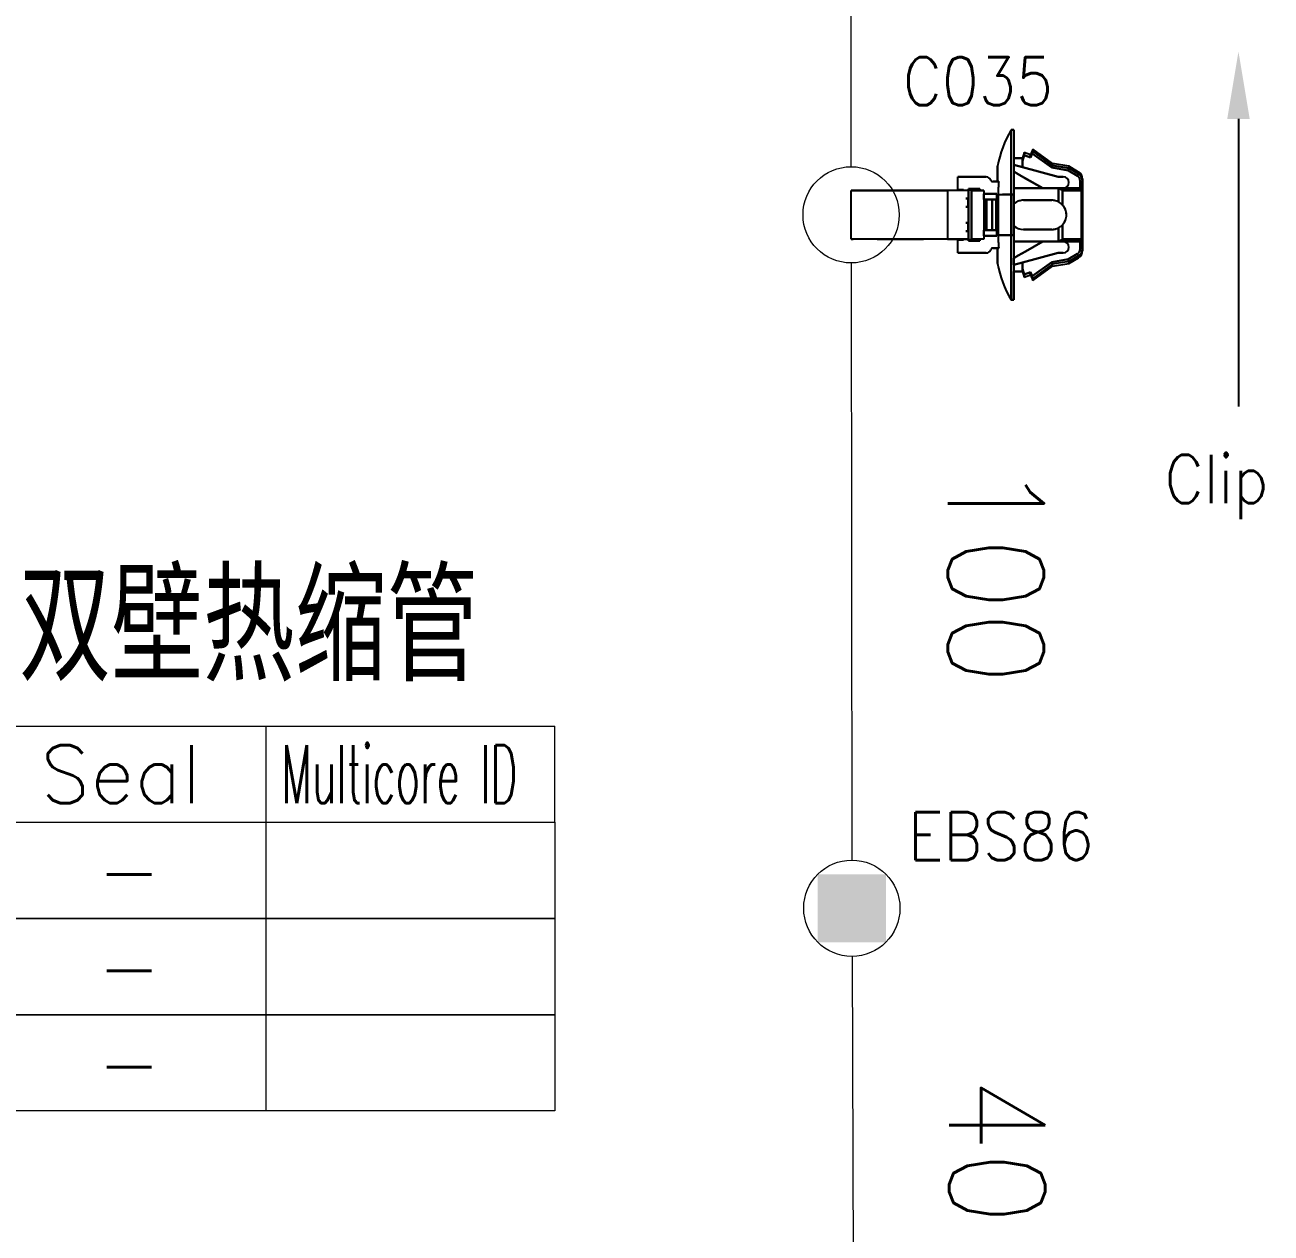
# Model space of a CAD drawing. Header units: inches. Extents: x 47316 to 59086, y 3141 to 11743.
# Drawn here: x 54419.2 to 54484, y 10028.3 to 10091.1 of the extents above; entities that cross this region are included whole.
import ezdxf

# ---------------------------------------------------------------- set-up
doc = ezdxf.new("R2010")
doc.units = ezdxf.units.IN
doc.header["$MEASUREMENT"] = 0
doc.styles.add('MtX_FangSong_GB2312', font='')
doc.styles.get("Standard").update_dxf_attribs({"font": ''})
doc.styles.get('MtX_FangSong_GB2312').set_extended_font_data('FangSong_GB2312')
doc.styles.get('Standard').set_extended_font_data('SimSun')
doc.linetypes.add('_VH_FELT_TAPE', pattern='A,0.4,-0.7,["FELT",Standard,S=0.3,R=0,X=-0.5,Y=-0.15],-0.7', length=1.8)

msp = doc.modelspace()

# ---------------------------------------------------------------- linework, layer by layer
msp.add_line((54482.268, 10086.24, 0), (54482.268, 10071.292, 0))
at = {"color": 7, "ltscale": 0.2}
for p, q in [((54470.466, 10082.309), (54470.466, 10085.676)), ((54470.466, 10082.309), (54470.466, 10085.676)), ((54470.593, 10082.309), (54470.593, 10085.676)), ((54470.593, 10085.676), (54470.593, 10082.309)), ((54470.466, 10076.836), (54470.466, 10080.204)), ((54470.466, 10080.204), (54470.466, 10076.836)), ((54470.593, 10080.204), (54470.593, 10076.836)), ((54470.593, 10080.204), (54470.593, 10076.836))]:
    msp.add_line(p, q, dxfattribs=at)
at = {"color": 7, "ltscale": 0.0075}
for p, q in [((54470.466, 10085.676), (54470.593, 10085.676)), ((54470.593, 10085.676), (54470.466, 10085.676)), ((54474.045, 10082.998), (54474.171, 10082.998)), ((54474.045, 10082.998), (54474.171, 10082.998)), ((54468.235, 10082.098), (54468.109, 10082.098)), ((54468.109, 10082.098), (54468.235, 10082.098)), ((54470.466, 10082.309), (54470.593, 10082.309)), ((54470.593, 10082.309), (54470.466, 10082.309)), ((54474.171, 10082.645), (54474.045, 10082.645)), ((54468.109, 10081.677), (54468.235, 10081.677)), ((54468.235, 10081.677), (54468.109, 10081.677)), ((54468.235, 10080.835), (54468.109, 10080.835)), ((54468.109, 10080.835), (54468.235, 10080.835)), ((54468.109, 10080.414), (54468.235, 10080.414)), ((54468.235, 10080.414), (54468.109, 10080.414)), ((54470.593, 10080.204), (54470.466, 10080.204)), ((54470.466, 10080.204), (54470.593, 10080.204)), ((54474.171, 10079.514), (54474.045, 10079.514)), ((54474.171, 10079.514), (54474.045, 10079.514)), ((54470.466, 10076.836), (54470.593, 10076.836)), ((54470.593, 10076.836), (54470.466, 10076.836))]:
    msp.add_line(p, q, dxfattribs=at)
at = {"color": 7, "ltscale": 0.087396}
for p, q in [((54470.593, 10085.676), (54470.593, 10084.205)), ((54470.593, 10076.836), (54470.593, 10078.307)), ((54470.593, 10076.836), (54470.593, 10078.307))]:
    msp.add_line(p, q, dxfattribs=at)
at = {"color": 7, "ltscale": 0.0875}
for p, q in [((54470.593, 10084.203), (54470.593, 10085.676)), ((54472.571, 10082.014), (54471.098, 10082.014)), ((54471.098, 10082.014), (54472.571, 10082.014)), ((54471.098, 10080.498), (54472.571, 10080.498)), ((54472.571, 10080.498), (54471.098, 10080.498)), ((54472.571, 10080.498), (54471.098, 10080.498))]:
    msp.add_line(p, q, dxfattribs=at)
at = {"color": 7, "ltscale": 0.027499}
for p, q in [((54471.056, 10084.203), (54470.593, 10084.203)), ((54470.593, 10084.203), (54471.056, 10084.203)), ((54471.056, 10078.309), (54470.593, 10078.309)), ((54470.593, 10078.309), (54471.056, 10078.309))]:
    msp.add_line(p, q, dxfattribs=at)
at = {"color": 7, "ltscale": 0.018183}
msp.add_line((54471.14, 10084.497), (54471.056, 10084.203), dxfattribs=at)
at = {"color": 7, "ltscale": 0.018199}
for p, q in [((54471.056, 10084.061), (54471.14, 10084.356)), ((54471.14, 10084.356), (54471.056, 10084.061)), ((54471.056, 10078.451), (54471.14, 10078.157)), ((54471.14, 10078.157), (54471.056, 10078.451))]:
    msp.add_line(p, q, dxfattribs=at)
at = {"color": 7, "ltscale": 0.000342}
for p, q in [((54471.056, 10084.197), (54471.056, 10084.203)), ((54471.056, 10078.309), (54471.056, 10078.315))]:
    msp.add_line(p, q, dxfattribs=at)
at = {"color": 7, "ltscale": 0.006641}
msp.add_line((54471.056, 10084.203), (54471.056, 10084.091), dxfattribs=at)
at = {"color": 7, "ltscale": 0.002142}
msp.add_line((54471.056, 10084.167), (54471.056, 10084.203), dxfattribs=at)
at = {"color": 7, "ltscale": 0.00033}
for p, q in [((54471.056, 10084.203), (54471.056, 10084.197)), ((54471.056, 10078.315), (54471.056, 10078.309)), ((54471.456, 10078.141), (54471.456, 10078.147))]:
    msp.add_line(p, q, dxfattribs=at)
at = {"color": 7, "ltscale": 0.002136}
msp.add_line((54471.056, 10084.203), (54471.056, 10084.167), dxfattribs=at)
at = {"color": 7, "ltscale": 0.001825}
msp.add_line((54471.056, 10084.197), (54471.056, 10084.167), dxfattribs=at)
at = {"color": 7, "ltscale": 0.003674}
for p, q in [((54471.056, 10084.135), (54471.056, 10084.197)), ((54471.056, 10078.315), (54471.056, 10078.377))]:
    msp.add_line(p, q, dxfattribs=at)
at = {"color": 7, "ltscale": 0.006299}
msp.add_line((54471.056, 10084.061), (54471.056, 10084.167), dxfattribs=at)
at = {"color": 7, "ltscale": 0.006305}
msp.add_line((54471.056, 10084.167), (54471.056, 10084.061), dxfattribs=at)
at = {"color": 7, "ltscale": 0.00329}
msp.add_line((54471.056, 10084.08), (54471.056, 10084.135), dxfattribs=at)
at = {"color": 7, "ltscale": 0.019785}
for p, q in [((54471.056, 10083.728), (54471.056, 10084.061)), ((54471.056, 10084.061), (54471.056, 10083.728)), ((54471.056, 10078.784), (54471.056, 10078.451)), ((54471.056, 10078.451), (54471.056, 10078.784))]:
    msp.add_line(p, q, dxfattribs=at)
at = {"color": 7, "ltscale": 0.008429}
for p, q in [((54471.14, 10084.356), (54471.14, 10084.497)), ((54471.456, 10078.283), (54471.456, 10078.141))]:
    msp.add_line(p, q, dxfattribs=at)
at = {"color": 7, "ltscale": 0.020195}
for p, q in [((54471.456, 10084.371), (54471.14, 10084.497)), ((54471.14, 10084.356), (54471.456, 10084.229)), ((54471.456, 10084.229), (54471.14, 10084.356)), ((54471.14, 10078.157), (54471.456, 10078.283)), ((54471.456, 10078.283), (54471.14, 10078.157)), ((54471.14, 10078.015), (54471.456, 10078.141))]:
    msp.add_line(p, q, dxfattribs=at)
at = {"color": 7, "ltscale": 0.008438}
msp.add_line((54471.14, 10084.497), (54471.14, 10084.355), dxfattribs=at)
at = {"color": 7, "ltscale": 0.002185}
msp.add_line((54471.14, 10084.428), (54471.14, 10084.464), dxfattribs=at)
at = {"color": 7, "ltscale": 0.019}
msp.add_line((54471.582, 10084.666), (54471.456, 10084.372), dxfattribs=at)
at = {"color": 7, "ltscale": 0.013619}
for p, q in [((54471.456, 10084.229), (54471.546, 10084.44)), ((54471.546, 10084.44), (54471.456, 10084.229)), ((54471.456, 10078.283), (54471.546, 10078.072)), ((54471.546, 10078.072), (54471.456, 10078.283))]:
    msp.add_line(p, q, dxfattribs=at)
at = {"color": 7, "ltscale": 0.0009}
msp.add_line((54471.456, 10084.356), (54471.456, 10084.371), dxfattribs=at)
at = {"color": 7, "ltscale": 0.000912}
for p, q in [((54471.456, 10084.371), (54471.456, 10084.356)), ((54471.14, 10078.03), (54471.14, 10078.015))]:
    msp.add_line(p, q, dxfattribs=at)
at = {"color": 7, "ltscale": 0.002856}
msp.add_line((54471.456, 10084.366), (54471.456, 10084.318), dxfattribs=at)
at = {"color": 7, "ltscale": 0.002869}
msp.add_line((54471.456, 10084.317), (54471.456, 10084.366), dxfattribs=at)
at = {"color": 7, "ltscale": 0.002832}
msp.add_line((54471.456, 10084.309), (54471.456, 10084.356), dxfattribs=at)
at = {"color": 7, "ltscale": 0.00282}
for p, q in [((54471.456, 10084.356), (54471.456, 10084.308)), ((54471.14, 10078.078), (54471.14, 10078.03))]:
    msp.add_line(p, q, dxfattribs=at)
at = {"color": 7, "ltscale": 0.004715}
msp.add_line((54471.456, 10084.229), (54471.456, 10084.309), dxfattribs=at)
at = {"color": 7, "ltscale": 0.004687}
msp.add_line((54471.456, 10084.308), (54471.456, 10084.229), dxfattribs=at)
at = {"color": 7, "ltscale": 0.074459}
for p, q in [((54471.546, 10084.44), (54472.566, 10083.711)), ((54472.566, 10083.711), (54471.546, 10084.44)), ((54471.546, 10078.072), (54472.566, 10078.801)), ((54472.566, 10078.801), (54471.546, 10078.072))]:
    msp.add_line(p, q, dxfattribs=at)
at = {"color": 7, "ltscale": 4.3e-05}
msp.add_line((54471.582, 10084.666), (54471.582, 10084.665), dxfattribs=at)
at = {"color": 7, "ltscale": 0.075271}
for p, q in [((54472.613, 10083.929), (54471.582, 10084.666)), ((54471.582, 10084.562), (54472.613, 10083.825)), ((54472.613, 10083.825), (54471.582, 10084.562)), ((54472.613, 10078.687), (54471.582, 10077.95)), ((54471.582, 10077.846), (54472.613, 10078.583))]:
    msp.add_line(p, q, dxfattribs=at)
at = {"color": 7, "ltscale": 4.9e-05}
msp.add_line((54471.582, 10084.666), (54471.582, 10084.665), dxfattribs=at)
at = {"color": 7, "ltscale": 0.000903}
msp.add_line((54471.582, 10084.665), (54471.582, 10084.65), dxfattribs=at)
at = {"color": 7, "ltscale": 0.000916}
msp.add_line((54471.582, 10084.665), (54471.582, 10084.65), dxfattribs=at)
at = {"color": 7, "ltscale": 0.005222}
msp.add_line((54471.582, 10084.65), (54471.582, 10084.562), dxfattribs=at)
at = {"color": 7, "ltscale": 0.005249}
msp.add_line((54471.582, 10084.65), (54471.582, 10084.561), dxfattribs=at)
at = {"color": 7, "ltscale": 0.047501}
for p, q in [((54469.751, 10083.782), (54469.751, 10082.982)), ((54469.751, 10082.982), (54469.751, 10083.782)), ((54469.751, 10079.53), (54469.751, 10078.73)), ((54469.751, 10078.73), (54469.751, 10079.53))]:
    msp.add_line(p, q, dxfattribs=at)
at = {"color": 7, "ltscale": 0.015289}
msp.add_line((54470.816, 10083.375), (54470.592, 10083.502), dxfattribs=at)
at = {"color": 7, "ltscale": 0.015242}
for p, q in [((54470.592, 10083.502), (54470.816, 10083.375)), ((54470.816, 10079.137), (54470.592, 10079.011))]:
    msp.add_line(p, q, dxfattribs=at)
at = {"color": 7, "ltscale": 0.028456}
for p, q in [((54471.056, 10083.728), (54470.593, 10083.851)), ((54470.593, 10083.851), (54471.056, 10083.728)), ((54471.056, 10078.784), (54470.593, 10078.661)), ((54470.593, 10078.661), (54471.056, 10078.784))]:
    msp.add_line(p, q, dxfattribs=at)
at = {"color": 7, "ltscale": 0.020602}
for p, q in [((54470.593, 10083.851), (54470.593, 10083.504)), ((54470.593, 10078.661), (54470.593, 10079.008)), ((54470.593, 10078.661), (54470.593, 10079.008))]:
    msp.add_line(p, q, dxfattribs=at)
at = {"color": 7, "ltscale": 0.020749}
msp.add_line((54470.593, 10083.502), (54470.593, 10083.851), dxfattribs=at)
at = {"color": 7, "ltscale": 0.02697}
msp.add_line((54471.211, 10083.152), (54470.816, 10083.375), dxfattribs=at)
at = {"color": 7, "ltscale": 0.026985}
for p, q in [((54470.816, 10083.375), (54471.211, 10083.152)), ((54471.211, 10079.36), (54470.816, 10079.137))]:
    msp.add_line(p, q, dxfattribs=at)
at = {"color": 7, "ltscale": 0.11383}
for p, q in [((54472.908, 10083.235), (54471.056, 10083.728)), ((54471.056, 10083.728), (54472.908, 10083.235)), ((54472.908, 10079.277), (54471.056, 10078.784)), ((54471.056, 10078.784), (54472.908, 10079.277))]:
    msp.add_line(p, q, dxfattribs=at)
at = {"color": 7, "ltscale": 0.004321}
for p, q in [((54472.594, 10083.778), (54472.566, 10083.711)), ((54472.566, 10083.711), (54472.594, 10083.778)), ((54472.566, 10078.801), (54472.594, 10078.734)), ((54472.594, 10078.734), (54472.566, 10078.801))]:
    msp.add_line(p, q, dxfattribs=at)
at = {"color": 7, "ltscale": 0.051095}
for p, q in [((54472.566, 10083.711), (54473.414, 10083.563)), ((54473.414, 10083.563), (54472.566, 10083.711)), ((54472.566, 10078.801), (54473.414, 10078.949)), ((54473.414, 10078.949), (54472.566, 10078.801))]:
    msp.add_line(p, q, dxfattribs=at)
at = {"color": 7, "ltscale": 0.000205}
for p, q in [((54472.596, 10083.781), (54472.594, 10083.778)), ((54472.594, 10083.778), (54472.596, 10083.781)), ((54472.594, 10078.734), (54472.596, 10078.731)), ((54472.596, 10078.731), (54472.594, 10078.734))]:
    msp.add_line(p, q, dxfattribs=at)
at = {"color": 7, "ltscale": 0.002621}
for p, q in [((54472.613, 10083.822), (54472.596, 10083.781)), ((54472.596, 10083.781), (54472.613, 10083.822)), ((54472.596, 10078.731), (54472.613, 10078.69)), ((54472.613, 10078.69), (54472.596, 10078.731))]:
    msp.add_line(p, q, dxfattribs=at)
at = {"color": 7, "ltscale": 0.006168}
for p, q in [((54472.613, 10083.825), (54472.613, 10083.929)), ((54472.613, 10083.929), (54472.613, 10083.825))]:
    msp.add_line(p, q, dxfattribs=at)
at = {"color": 7, "ltscale": 0.05076}
for p, q in [((54473.455, 10083.782), (54472.613, 10083.929)), ((54472.613, 10078.583), (54473.455, 10078.73))]:
    msp.add_line(p, q, dxfattribs=at)
at = {"color": 7, "ltscale": 0.050773}
for p, q in [((54472.613, 10083.822), (54473.455, 10083.675)), ((54473.455, 10083.675), (54472.613, 10083.822)), ((54473.455, 10078.837), (54472.613, 10078.69))]:
    msp.add_line(p, q, dxfattribs=at)
at = {"color": 7, "ltscale": 0.004276}
for p, q in [((54473.438, 10083.631), (54473.414, 10083.563)), ((54473.414, 10083.563), (54473.439, 10083.63)), ((54473.439, 10078.882), (54473.414, 10078.949)), ((54473.414, 10078.949), (54473.438, 10078.882))]:
    msp.add_line(p, q, dxfattribs=at)
at = {"color": 7, "ltscale": 0.0329}
for p, q in [((54473.414, 10083.563), (54473.891, 10083.282)), ((54473.891, 10083.282), (54473.414, 10083.563)), ((54473.414, 10078.949), (54473.891, 10079.23)), ((54473.891, 10079.23), (54473.414, 10078.949))]:
    msp.add_line(p, q, dxfattribs=at)
at = {"color": 7, "ltscale": 0.002806}
for p, q in [((54473.455, 10083.675), (54473.438, 10083.631)), ((54473.438, 10078.882), (54473.455, 10078.837))]:
    msp.add_line(p, q, dxfattribs=at)
at = {"color": 7, "ltscale": 0.00266}
for p, q in [((54473.44, 10083.633), (54473.455, 10083.675)), ((54473.455, 10078.837), (54473.44, 10078.879))]:
    msp.add_line(p, q, dxfattribs=at)
at = {"color": 7, "ltscale": 0.006223}
for p, q in [((54473.455, 10083.782), (54473.455, 10083.677)), ((54473.455, 10083.782), (54473.455, 10083.677)), ((54473.455, 10078.73), (54473.455, 10078.835))]:
    msp.add_line(p, q, dxfattribs=at)
at = {"color": 7, "ltscale": 0.034946}
for p, q in [((54473.962, 10083.483), (54473.455, 10083.782)), ((54473.455, 10078.73), (54473.962, 10079.029))]:
    msp.add_line(p, q, dxfattribs=at)
at = {"color": 7, "ltscale": 0.034208}
for p, q in [((54473.952, 10083.385), (54473.455, 10083.677)), ((54473.952, 10079.127), (54473.455, 10078.835))]:
    msp.add_line(p, q, dxfattribs=at)
at = {"color": 7, "ltscale": 0.000128}
for p, q in [((54473.455, 10083.675), (54473.455, 10083.677)), ((54473.455, 10078.835), (54473.455, 10078.837)), ((54473.455, 10078.837), (54473.455, 10078.835))]:
    msp.add_line(p, q, dxfattribs=at)
at = {"color": 7, "ltscale": 0.034163}
for p, q in [((54473.455, 10083.675), (54473.952, 10083.385)), ((54473.952, 10079.127), (54473.455, 10078.837))]:
    msp.add_line(p, q, dxfattribs=at)
at = {"color": 7, "ltscale": 0.007092}
for p, q in [((54473.891, 10083.282), (54473.952, 10083.385)), ((54473.952, 10083.385), (54473.891, 10083.282)), ((54473.952, 10079.127), (54473.891, 10079.23)), ((54473.891, 10079.23), (54473.952, 10079.127))]:
    msp.add_line(p, q, dxfattribs=at)
at = {"color": 7, "ltscale": 0.005864}
msp.add_line((54473.963, 10083.483), (54473.952, 10083.385), dxfattribs=at)
at = {"color": 7, "ltscale": 0.005865}
for p, q in [((54473.963, 10083.483), (54473.952, 10083.385)), ((54473.952, 10079.127), (54473.963, 10079.029))]:
    msp.add_line(p, q, dxfattribs=at)
at = {"color": 7, "ltscale": 0.025}
for p, q in [((54468.109, 10083.235), (54467.688, 10083.235)), ((54468.229, 10081.677), (54468.229, 10082.098)), ((54468.229, 10081.677), (54468.229, 10082.098)), ((54468.235, 10081.677), (54468.235, 10082.098)), ((54468.229, 10080.414), (54468.229, 10080.835)), ((54468.229, 10080.414), (54468.229, 10080.835))]:
    msp.add_line(p, q, dxfattribs=at)
at = {"color": 7, "ltscale": 0.039999}
for p, q in [((54467.688, 10082.561), (54467.688, 10083.235)), ((54467.688, 10082.561), (54467.688, 10083.235)), ((54467.688, 10079.277), (54467.688, 10079.951)), ((54467.688, 10079.277), (54467.688, 10079.951))]:
    msp.add_line(p, q, dxfattribs=at)
at = {"color": 7, "ltscale": 0.022501}
for p, q in [((54467.688, 10083.235), (54468.067, 10083.235)), ((54467.688, 10083.235), (54468.067, 10083.235)), ((54467.688, 10079.277), (54468.067, 10079.277)), ((54468.067, 10079.277), (54467.688, 10079.277))]:
    msp.add_line(p, q, dxfattribs=at)
at = {"color": 7, "ltscale": 0.064999}
for p, q in [((54468.067, 10083.235), (54469.161, 10083.235)), ((54468.067, 10083.235), (54469.161, 10083.235)), ((54468.067, 10079.277), (54469.161, 10079.277)), ((54469.161, 10079.277), (54468.067, 10079.277))]:
    msp.add_line(p, q, dxfattribs=at)
at = {"color": 7, "ltscale": 0.0625}
msp.add_line((54469.161, 10083.235), (54468.109, 10083.235), dxfattribs=at)
at = {"color": 7, "ltscale": 0.013786}
msp.add_line((54469.751, 10082.982), (54469.518, 10082.982), dxfattribs=at)
at = {"color": 7, "ltscale": 0.017471}
for p, q in [((54469.813, 10082.982), (54469.518, 10082.982)), ((54469.813, 10079.53), (54469.518, 10079.53))]:
    msp.add_line(p, q, dxfattribs=at)
at = {"color": 7, "ltscale": 0.017476}
for p, q in [((54469.518, 10082.982), (54469.813, 10082.982)), ((54469.518, 10079.53), (54469.813, 10079.53))]:
    msp.add_line(p, q, dxfattribs=at)
at = {"color": 7, "ltscale": 0.00369}
for p, q in [((54469.813, 10082.982), (54469.751, 10082.982)), ((54469.751, 10079.53), (54469.813, 10079.53))]:
    msp.add_line(p, q, dxfattribs=at)
at = {"color": 7, "ltscale": 0.065039}
msp.add_line((54472.108, 10082.645), (54471.154, 10083.184), dxfattribs=at)
at = {"color": 7, "ltscale": 0.06116}
msp.add_line((54472.108, 10082.645), (54471.211, 10083.152), dxfattribs=at)
at = {"color": 7, "ltscale": 0.061156}
for p, q in [((54471.211, 10083.152), (54472.108, 10082.645)), ((54472.108, 10079.867), (54471.211, 10079.36))]:
    msp.add_line(p, q, dxfattribs=at)
at = {"color": 7, "ltscale": 0.014999}
for p, q in [((54473.161, 10083.235), (54472.908, 10083.235)), ((54472.908, 10083.235), (54473.161, 10083.235)), ((54473.161, 10079.277), (54472.908, 10079.277)), ((54473.161, 10079.277), (54472.908, 10079.277)), ((54472.908, 10079.277), (54473.161, 10079.277))]:
    msp.add_line(p, q, dxfattribs=at)
at = {"color": 7, "ltscale": 0.020941}
for p, q in [((54474.045, 10082.998), (54474.045, 10082.645)), ((54474.045, 10082.645), (54474.045, 10082.998)), ((54474.171, 10082.645), (54474.171, 10082.998)), ((54474.171, 10082.998), (54474.171, 10082.645)), ((54474.045, 10079.514), (54474.045, 10079.867)), ((54474.045, 10079.867), (54474.045, 10079.514)), ((54474.171, 10079.514), (54474.171, 10079.867)), ((54474.171, 10079.867), (54474.171, 10079.514))]:
    msp.add_line(p, q, dxfattribs=at)
at = {"color": 7, "ltscale": 0.015717}
msp.add_line((54474.171, 10083.12), (54474.171, 10082.855), dxfattribs=at)
at = {"color": 7, "ltscale": 0.015729}
msp.add_line((54474.171, 10082.855), (54474.171, 10083.12), dxfattribs=at)
at = {"color": 7, "ltscale": 0.012512}
for p, q in [((54474.171, 10082.644), (54474.171, 10082.855)), ((54474.171, 10079.657), (54474.171, 10079.868))]:
    msp.add_line(p, q, dxfattribs=at)
at = {"color": 7, "ltscale": 0.378897}
msp.add_line((54462.144, 10082.519), (54467.144, 10082.519), dxfattribs=at)
at = {"color": 7, "ltscale": 0.15}
for p, q in [((54462.144, 10079.993), (54462.144, 10082.519)), ((54467.144, 10082.519), (54467.144, 10079.993)), ((54467.144, 10082.519), (54467.144, 10079.993)), ((54468.403, 10079.993), (54468.403, 10082.519)), ((54468.403, 10082.519), (54468.403, 10079.993)), ((54469.035, 10082.519), (54469.035, 10079.993)), ((54469.035, 10082.519), (54469.035, 10079.993)), ((54474.108, 10079.993), (54474.108, 10082.519)), ((54474.108, 10082.519), (54474.108, 10079.993))]:
    msp.add_line(p, q, dxfattribs=at)
at = {"color": 7, "ltscale": 0.215019}
msp.add_line((54465.581, 10082.519), (54462.144, 10082.519), dxfattribs=at)
at = {"color": 7, "ltscale": 0.315749}
msp.add_line((54462.144, 10082.519), (54466.712, 10082.519), dxfattribs=at)
at = {"color": 7, "ltscale": 0.378905}
msp.add_line((54467.144, 10082.519), (54462.144, 10082.519), dxfattribs=at)
at = {"color": 7, "ltscale": 0.315758}
msp.add_line((54462.144, 10082.519), (54466.712, 10082.519), dxfattribs=at)
at = {"color": 7, "ltscale": 0.179182}
msp.add_line((54465.409, 10082.519), (54462.392, 10082.519), dxfattribs=at)
at = {"color": 7, "ltscale": 0.026669}
for p, q in [((54465.409, 10082.519), (54465.858, 10082.519)), ((54465.858, 10082.519), (54465.409, 10082.519)), ((54465.581, 10082.519), (54466.03, 10082.519))]:
    msp.add_line(p, q, dxfattribs=at)
at = {"color": 7, "ltscale": 0.108633}
msp.add_line((54467.688, 10082.519), (54465.858, 10082.519), dxfattribs=at)
at = {"color": 7, "ltscale": 0.076392}
msp.add_line((54467.145, 10082.519), (54465.858, 10082.519), dxfattribs=at)
at = {"color": 7, "ltscale": 0.098454}
msp.add_line((54467.688, 10082.519), (54466.03, 10082.519), dxfattribs=at)
at = {"color": 7, "ltscale": 0.057913}
msp.add_line((54467.688, 10082.519), (54466.712, 10082.519), dxfattribs=at)
at = {"color": 7, "ltscale": 0.0644}
for p, q in [((54468.229, 10082.519), (54467.144, 10082.519)), ((54468.229, 10082.519), (54467.144, 10082.519)), ((54467.144, 10079.993), (54468.229, 10079.993)), ((54468.229, 10079.993), (54467.144, 10079.993))]:
    msp.add_line(p, q, dxfattribs=at)
at = {"color": 7, "ltscale": 0.0175}
for p, q in [((54467.688, 10082.561), (54467.982, 10082.561)), ((54467.688, 10082.561), (54467.982, 10082.561)), ((54467.982, 10082.561), (54467.688, 10082.561)), ((54467.688, 10079.951), (54467.982, 10079.951)), ((54467.982, 10079.951), (54467.688, 10079.951))]:
    msp.add_line(p, q, dxfattribs=at)
at = {"color": 7, "ltscale": 0.002499}
for p, q in [((54467.688, 10082.519), (54467.688, 10082.561)), ((54467.982, 10082.561), (54467.982, 10082.519)), ((54467.982, 10082.519), (54467.982, 10082.561)), ((54468.235, 10082.603), (54468.235, 10082.561)), ((54468.235, 10082.603), (54468.235, 10082.561)), ((54468.782, 10082.561), (54468.782, 10082.519)), ((54468.782, 10082.519), (54468.782, 10082.561)), ((54468.782, 10082.561), (54468.782, 10082.519)), ((54467.688, 10079.951), (54467.688, 10079.993)), ((54467.982, 10079.993), (54467.982, 10079.951)), ((54467.982, 10079.951), (54467.982, 10079.993)), ((54468.235, 10079.909), (54468.235, 10079.951)), ((54468.235, 10079.951), (54468.235, 10079.909)), ((54468.235, 10079.951), (54468.235, 10079.909)), ((54468.782, 10079.993), (54468.782, 10079.951)), ((54468.782, 10079.951), (54468.782, 10079.993)), ((54468.782, 10079.993), (54468.782, 10079.951))]:
    msp.add_line(p, q, dxfattribs=at)
at = {"color": 7, "ltscale": 2.6e-05}
for p, q in [((54467.688, 10082.561), (54467.688, 10082.561)), ((54467.688, 10079.951), (54467.688, 10079.951))]:
    msp.add_line(p, q, dxfattribs=at)
at = {"color": 7, "ltscale": 0.000629}
msp.add_line((54468.235, 10082.593), (54468.235, 10082.603), dxfattribs=at)
at = {"color": 7, "ltscale": 0.035001}
for p, q in [((54468.235, 10082.603), (54468.824, 10082.603)), ((54468.824, 10082.603), (54468.235, 10082.603)), ((54470.593, 10082.309), (54470.003, 10082.309)), ((54470.593, 10082.309), (54470.003, 10082.309)), ((54468.824, 10079.909), (54468.235, 10079.909)), ((54468.824, 10079.909), (54468.235, 10079.909)), ((54468.235, 10079.909), (54468.824, 10079.909))]:
    msp.add_line(p, q, dxfattribs=at)
at = {"color": 7, "ltscale": 0.154999}
for p, q in [((54468.235, 10082.561), (54468.235, 10079.951)), ((54468.235, 10079.951), (54468.235, 10082.561))]:
    msp.add_line(p, q, dxfattribs=at)
at = {"color": 7, "ltscale": 0.032501}
for p, q in [((54468.235, 10082.561), (54468.782, 10082.561)), ((54468.235, 10082.561), (54468.782, 10082.561)), ((54468.235, 10079.951), (54468.782, 10079.951)), ((54468.782, 10079.951), (54468.235, 10079.951))]:
    msp.add_line(p, q, dxfattribs=at)
at = {"color": 7, "ltscale": 0.021939}
msp.add_line((54468.235, 10082.561), (54468.604, 10082.561), dxfattribs=at)
at = {"color": 7, "ltscale": 0.0375}
for p, q in [((54468.403, 10082.519), (54469.035, 10082.519)), ((54469.035, 10082.519), (54468.403, 10082.519)), ((54469.035, 10079.993), (54468.403, 10079.993)), ((54469.035, 10079.993), (54468.403, 10079.993))]:
    msp.add_line(p, q, dxfattribs=at)
at = {"color": 7, "ltscale": 0.010562}
msp.add_line((54468.782, 10082.561), (54468.604, 10082.561), dxfattribs=at)
at = {"color": 7, "ltscale": 0.002502}
msp.add_line((54468.824, 10082.519), (54468.782, 10082.519), dxfattribs=at)
at = {"color": 7, "ltscale": 0.004999}
for p, q in [((54468.824, 10082.603), (54468.824, 10082.519)), ((54468.824, 10082.519), (54468.824, 10082.603)), ((54468.824, 10079.993), (54468.824, 10079.909)), ((54468.824, 10079.909), (54468.824, 10079.993))]:
    msp.add_line(p, q, dxfattribs=at)
at = {"color": 7, "ltscale": 0.040002}
for p, q in [((54469.035, 10082.351), (54469.708, 10082.351)), ((54469.708, 10082.351), (54469.035, 10082.351)), ((54469.708, 10080.161), (54469.035, 10080.161)), ((54469.708, 10080.161), (54469.035, 10080.161)), ((54469.035, 10080.161), (54469.708, 10080.161))]:
    msp.add_line(p, q, dxfattribs=at)
at = {"color": 7, "ltscale": 0.017502}
for p, q in [((54469.035, 10082.056), (54469.035, 10082.351)), ((54469.035, 10080.161), (54469.035, 10080.456))]:
    msp.add_line(p, q, dxfattribs=at)
at = {"color": 7, "ltscale": 0.129999}
for p, q in [((54469.708, 10082.351), (54469.708, 10080.161)), ((54469.708, 10080.161), (54469.708, 10082.351))]:
    msp.add_line(p, q, dxfattribs=at)
at = {"color": 7, "ltscale": 0.040567}
for p, q in [((54469.783, 10082.309), (54470.466, 10082.309)), ((54469.783, 10080.204), (54470.466, 10080.204))]:
    msp.add_line(p, q, dxfattribs=at)
at = {"color": 7, "ltscale": 0.125}
for p, q in [((54469.783, 10080.204), (54469.783, 10082.309)), ((54469.783, 10082.309), (54469.783, 10080.204)), ((54470.466, 10080.204), (54470.466, 10082.309)), ((54470.466, 10082.309), (54470.466, 10080.204)), ((54470.593, 10080.204), (54470.593, 10082.309)), ((54470.593, 10082.309), (54470.593, 10080.204))]:
    msp.add_line(p, q, dxfattribs=at)
at = {"color": 7, "ltscale": 0.040569}
for p, q in [((54469.783, 10082.309), (54470.466, 10082.309)), ((54470.466, 10080.204), (54469.783, 10080.204))]:
    msp.add_line(p, q, dxfattribs=at)
at = {"color": 7, "ltscale": 0.089999}
for p, q in [((54470.593, 10082.645), (54472.108, 10082.645)), ((54472.108, 10082.645), (54470.593, 10082.645)), ((54472.108, 10079.867), (54470.593, 10079.867)), ((54470.593, 10079.867), (54472.108, 10079.867))]:
    msp.add_line(p, q, dxfattribs=at)
at = {"color": 7, "ltscale": 0.040697}
msp.add_line((54471.951, 10082.645), (54471.266, 10082.645), dxfattribs=at)
at = {"color": 7, "ltscale": 0.040701}
msp.add_line((54471.266, 10082.645), (54471.951, 10082.645), dxfattribs=at)
at = {"color": 7, "ltscale": 0.039936}
for p, q in [((54472.108, 10082.645), (54472.781, 10082.645)), ((54472.781, 10082.645), (54472.108, 10082.645)), ((54472.781, 10079.867), (54472.108, 10079.867)), ((54472.108, 10079.867), (54472.781, 10079.867))]:
    msp.add_line(p, q, dxfattribs=at)
at = {"color": 7, "ltscale": 0.048712}
msp.add_line((54472.928, 10082.645), (54472.108, 10082.645), dxfattribs=at)
at = {"color": 7, "ltscale": 0.082565}
for p, q in [((54474.171, 10082.645), (54472.781, 10082.645)), ((54472.781, 10082.645), (54474.171, 10082.645)), ((54472.781, 10079.867), (54474.171, 10079.867)), ((54474.171, 10079.867), (54472.781, 10079.867))]:
    msp.add_line(p, q, dxfattribs=at)
at = {"color": 7, "ltscale": 0.041339}
for p, q in [((54472.922, 10082.624), (54472.922, 10081.928)), ((54472.922, 10081.928), (54472.922, 10082.624)), ((54472.922, 10080.584), (54472.922, 10079.888)), ((54472.922, 10079.888), (54472.922, 10080.584))]:
    msp.add_line(p, q, dxfattribs=at)
at = {"color": 7, "ltscale": 0.002634}
for p, q in [((54472.922, 10082.624), (54472.964, 10082.608)), ((54472.964, 10079.904), (54472.922, 10079.888))]:
    msp.add_line(p, q, dxfattribs=at)
at = {"color": 7, "ltscale": 0.002635}
for p, q in [((54472.964, 10082.608), (54472.922, 10082.624)), ((54472.922, 10079.888), (54472.964, 10079.904))]:
    msp.add_line(p, q, dxfattribs=at)
at = {"color": 7, "ltscale": 0.008279}
msp.add_line((54473.068, 10082.645), (54472.928, 10082.645), dxfattribs=at)
at = {"color": 7, "ltscale": 0.005516}
msp.add_line((54473.161, 10082.645), (54473.068, 10082.645), dxfattribs=at)
at = {"color": 7, "ltscale": 0.044711}
for p, q in [((54473.132, 10081.766), (54473.132, 10082.519)), ((54473.132, 10082.519), (54473.132, 10081.766)), ((54473.132, 10079.993), (54473.132, 10080.746)), ((54473.132, 10080.746), (54473.132, 10079.993))]:
    msp.add_line(p, q, dxfattribs=at)
at = {"color": 7, "ltscale": 0.057954}
for p, q in [((54473.132, 10082.519), (54474.108, 10082.519)), ((54474.108, 10082.519), (54473.132, 10082.519)), ((54474.108, 10079.993), (54473.132, 10079.993)), ((54473.132, 10079.993), (54474.108, 10079.993))]:
    msp.add_line(p, q, dxfattribs=at)
at = {"color": 7, "ltscale": 0.052501}
msp.add_line((54474.045, 10082.645), (54473.161, 10082.645), dxfattribs=at)
at = {"color": 7, "ltscale": 0.000995}
for p, q in [((54474.171, 10082.629), (54474.171, 10082.645)), ((54474.171, 10082.645), (54474.171, 10082.629)), ((54474.171, 10079.867), (54474.171, 10079.884)), ((54474.171, 10079.884), (54474.171, 10079.867))]:
    msp.add_line(p, q, dxfattribs=at)
at = {"color": 7, "ltscale": 0.163214}
msp.add_line((54474.171, 10079.882), (54474.171, 10082.63), dxfattribs=at)
at = {"color": 7, "ltscale": 0.163013}
msp.add_line((54474.171, 10082.629), (54474.171, 10079.884), dxfattribs=at)
at = {"color": 7, "ltscale": 0.000322}
msp.add_line((54468.235, 10081.677), (54468.23, 10081.677), dxfattribs=at)
at = {"color": 7, "ltscale": 0.00087}
for p, q in [((54469.049, 10082.056), (54469.035, 10082.056)), ((54469.035, 10082.056), (54469.049, 10082.056)), ((54469.049, 10080.456), (54469.035, 10080.456)), ((54469.035, 10080.456), (54469.049, 10080.456))]:
    msp.add_line(p, q, dxfattribs=at)
at = {"color": 7, "ltscale": 0.023952}
msp.add_line((54469.438, 10082.056), (54469.035, 10082.056), dxfattribs=at)
at = {"color": 7, "ltscale": 0.007443}
for p, q in [((54469.175, 10082.056), (54469.049, 10082.056)), ((54469.049, 10082.056), (54469.175, 10082.056)), ((54469.175, 10080.456), (54469.049, 10080.456)), ((54469.049, 10080.456), (54469.175, 10080.456))]:
    msp.add_line(p, q, dxfattribs=at)
at = {"color": 7, "ltscale": 0.095001}
for p, q in [((54469.049, 10082.056), (54469.049, 10080.456)), ((54469.049, 10080.456), (54469.049, 10082.056)), ((54469.175, 10082.056), (54469.175, 10080.456)), ((54469.175, 10080.456), (54469.175, 10082.056)), ((54469.475, 10080.456), (54469.475, 10082.056)), ((54469.475, 10082.056), (54469.475, 10080.456)), ((54469.684, 10080.456), (54469.684, 10082.056))]:
    msp.add_line(p, q, dxfattribs=at)
at = {"color": 7, "ltscale": 0.017839}
for p, q in [((54469.475, 10082.056), (54469.175, 10082.056)), ((54469.175, 10082.056), (54469.475, 10082.056)), ((54469.475, 10080.456), (54469.175, 10080.456)), ((54469.175, 10080.456), (54469.475, 10080.456))]:
    msp.add_line(p, q, dxfattribs=at)
at = {"color": 7, "ltscale": 0.014789}
msp.add_line((54469.459, 10082.056), (54469.708, 10082.056), dxfattribs=at)
at = {"color": 7, "ltscale": 0.013841}
for p, q in [((54469.708, 10082.056), (54469.475, 10082.056)), ((54469.475, 10080.456), (54469.708, 10080.456))]:
    msp.add_line(p, q, dxfattribs=at)
at = {"color": 7, "ltscale": 0.012407}
for p, q in [((54469.684, 10082.056), (54469.475, 10082.056)), ((54469.684, 10080.456), (54469.475, 10080.456))]:
    msp.add_line(p, q, dxfattribs=at)
at = {"color": 7, "ltscale": 0.001863}
msp.add_line((54473.111, 10081.788), (54473.132, 10081.765), dxfattribs=at)
at = {"color": 7, "ltscale": 0.000505}
msp.add_line((54473.132, 10081.766), (54473.126, 10081.772), dxfattribs=at)
at = {"color": 7, "ltscale": 0.023056}
msp.add_line((54468.235, 10080.447), (54468.235, 10080.835), dxfattribs=at)
at = {"color": 7, "ltscale": 0.000368}
msp.add_line((54468.229, 10080.414), (54468.235, 10080.414), dxfattribs=at)
at = {"color": 7, "ltscale": 0.001447}
msp.add_line((54469.684, 10080.456), (54469.708, 10080.456), dxfattribs=at)
at = {"color": 7, "ltscale": 0.02751}
msp.add_line((54470.466, 10080.204), (54470.003, 10080.204), dxfattribs=at)
msp.add_line((54470.466, 10080.204), (54470.003, 10080.204), dxfattribs=at)
at = {"color": 7, "ltscale": 0.000598}
msp.add_line((54473.132, 10080.746), (54473.125, 10080.739), dxfattribs=at)
at = {"color": 7, "ltscale": 0.378893}
msp.add_line((54467.144, 10079.993), (54462.144, 10079.993), dxfattribs=at)
at = {"color": 7, "ltscale": 0.0272}
msp.add_line((54462.258, 10079.993), (54462.144, 10079.993), dxfattribs=at)
at = {"color": 7, "ltscale": 0.37888}
msp.add_line((54467.144, 10079.993), (54462.144, 10079.993), dxfattribs=at)
at = {"color": 7, "ltscale": 0.027199}
msp.add_line((54462.144, 10079.993), (54462.258, 10079.993), dxfattribs=at)
at = {"color": 7, "ltscale": 0.142589}
msp.add_line((54463.503, 10079.993), (54465.905, 10079.993), dxfattribs=at)
at = {"color": 7, "ltscale": 0.142593}
msp.add_line((54465.905, 10079.993), (54463.504, 10079.993), dxfattribs=at)
at = {"color": 7, "ltscale": 0.064963}
msp.add_line((54471.156, 10079.329), (54472.108, 10079.867), dxfattribs=at)
at = {"color": 7, "ltscale": 0.061161}
msp.add_line((54471.211, 10079.36), (54472.108, 10079.867), dxfattribs=at)
at = {"color": 7, "ltscale": 0.000399}
msp.add_line((54474.17, 10079.888), (54474.171, 10079.882), dxfattribs=at)
at = {"color": 7, "ltscale": 0.012915}
msp.add_line((54474.171, 10079.439), (54474.171, 10079.657), dxfattribs=at)
at = {"color": 7, "ltscale": 0.004422}
msp.add_line((54474.171, 10079.514), (54474.171, 10079.439), dxfattribs=at)
at = {"color": 7, "ltscale": 0.006183}
msp.add_line((54474.171, 10079.41), (54474.171, 10079.514), dxfattribs=at)
at = {"color": 7, "ltscale": 0.007248}
msp.add_line((54474.171, 10079.514), (54474.171, 10079.392), dxfattribs=at)
at = {"color": 7, "ltscale": 0.015215}
msp.add_line((54470.592, 10079.011), (54470.815, 10079.137), dxfattribs=at)
at = {"color": 7, "ltscale": 0.02701}
msp.add_line((54470.815, 10079.137), (54471.211, 10079.36), dxfattribs=at)
at = {"color": 7, "ltscale": 0.00587}
msp.add_line((54473.963, 10079.029), (54473.952, 10079.127), dxfattribs=at)
at = {"color": 7, "ltscale": 0.001605}
msp.add_line((54474.171, 10079.426), (54474.171, 10079.399), dxfattribs=at)
at = {"color": 0, "linetype": '_VH_FELT_TAPE', "lineweight": 15, "ltscale": 5}
for p, q in [((54462.147, 10078.756), (54462.178, 10047.728)), ((54462.191, 10042.728), (54462.269, 10022.926))]:
    msp.add_line(p, q, dxfattribs=at)
at = {"color": 7, "ltscale": 0.008441}
for p, q in [((54471.056, 10078.309), (54471.056, 10078.451)), ((54471.056, 10078.451), (54471.056, 10078.309)), ((54471.456, 10078.141), (54471.456, 10078.283))]:
    msp.add_line(p, q, dxfattribs=at)
at = {"color": 7, "ltscale": 0.008432}
msp.add_line((54471.056, 10078.451), (54471.056, 10078.309), dxfattribs=at)
at = {"color": 7, "ltscale": 0.00434}
msp.add_line((54471.056, 10078.377), (54471.056, 10078.45), dxfattribs=at)
at = {"color": 7, "ltscale": 0.002209}
msp.add_line((54471.056, 10078.352), (54471.056, 10078.315), dxfattribs=at)
at = {"color": 7, "ltscale": 0.000286}
for p, q in [((54471.057, 10078.31), (54471.056, 10078.315)), ((54471.056, 10078.315), (54471.057, 10078.31))]:
    msp.add_line(p, q, dxfattribs=at)
at = {"color": 7, "ltscale": 0.018174}
msp.add_line((54471.056, 10078.309), (54471.14, 10078.015), dxfattribs=at)
at = {"color": 7, "ltscale": 0.004291}
msp.add_line((54471.456, 10078.211), (54471.456, 10078.283), dxfattribs=at)
at = {"color": 7, "ltscale": 0.003809}
msp.add_line((54471.456, 10078.147), (54471.456, 10078.211), dxfattribs=at)
at = {"color": 7, "ltscale": 0.075264}
msp.add_line((54472.613, 10078.687), (54471.582, 10077.95), dxfattribs=at)
at = {"color": 7, "ltscale": 0.050769}
msp.add_line((54473.455, 10078.837), (54472.613, 10078.687), dxfattribs=at)
at = {"color": 7, "ltscale": 0.006165}
for p, q in [((54472.613, 10078.583), (54472.613, 10078.687)), ((54472.613, 10078.583), (54472.613, 10078.687)), ((54471.582, 10077.846), (54471.582, 10077.95))]:
    msp.add_line(p, q, dxfattribs=at)
at = {"color": 7, "ltscale": 0.006219}
msp.add_line((54473.455, 10078.835), (54473.455, 10078.73), dxfattribs=at)
at = {"color": 7, "ltscale": 0.004681}
for p, q in [((54471.14, 10078.078), (54471.14, 10078.157)), ((54471.14, 10078.157), (54471.14, 10078.078))]:
    msp.add_line(p, q, dxfattribs=at)
at = {"color": 7, "ltscale": 0.002823}
msp.add_line((54471.14, 10078.03), (54471.14, 10078.078), dxfattribs=at)
at = {"color": 7, "ltscale": 0.000925}
msp.add_line((54471.14, 10078.015), (54471.14, 10078.03), dxfattribs=at)
at = {"color": 7, "ltscale": 0.001593}
msp.add_line((54471.456, 10078.173), (54471.456, 10078.146), dxfattribs=at)
at = {"color": 7, "ltscale": 0.000327}
msp.add_line((54471.456, 10078.146), (54471.456, 10078.141), dxfattribs=at)
at = {"color": 7, "ltscale": 0.019025}
msp.add_line((54471.456, 10078.141), (54471.582, 10077.846), dxfattribs=at)
at = {"color": 7, "ltscale": 0.006177}
msp.add_line((54471.582, 10077.95), (54471.582, 10077.846), dxfattribs=at)
at = {"color": 0, "linetype": 'Continuous', "lineweight": 15}
for p, q in [((54364.244, 10054.693), (54446.744, 10054.693)), ((54364.244, 10049.693), (54446.744, 10049.693))]:
    msp.add_line(p, q, dxfattribs=at)
at = {"color": 7, "linetype": 'Continuous', "lineweight": 15}
for p, q in [((54431.744, 10049.693), (54431.744, 10054.693)), ((54446.744, 10049.693), (54446.744, 10054.693))]:
    msp.add_line(p, q, dxfattribs=at)
at = {"color": 102, "linetype": 'Continuous', "lineweight": 15}
for p, q in [((54431.744, 10044.693), (54431.744, 10049.693)), ((54431.744, 10039.693), (54431.744, 10044.693)), ((54431.744, 10034.693), (54431.744, 10039.693))]:
    msp.add_line(p, q, dxfattribs=at)
at = {"color": 0, "linetype": '_VH_FELT_TAPE', "lineweight": 15, "ltscale": 5}
msp.add_lwpolyline([(54462.142, 10083.756), (54462.09, 10132.9), (54444.718, 10132.51)], dxfattribs=at)
at = {"color": 7}
for points in [[(54474.171, 10082.998), (54474.156, 10083.114), (54474.112, 10083.221), (54474.043, 10083.314), (54473.952, 10083.385)], [(54474.171, 10082.998), (54474.156, 10083.112), (54474.114, 10083.219), (54474.061, 10083.295), (54473.952, 10083.385)], [(54473.278, 10081.53), (54473.238, 10081.615), (54473.132, 10081.766)], [(54473.132, 10080.746), (54473.238, 10080.897), (54473.278, 10080.983)], [(54473.952, 10079.127), (54474.043, 10079.198), (54474.112, 10079.292), (54474.156, 10079.399), (54474.171, 10079.514)], [(54473.952, 10079.127), (54474.028, 10079.183), (54474.09, 10079.255), (54474.143, 10079.358), (54474.171, 10079.514)]]:
    msp.add_lwpolyline(points, dxfattribs=at)
at = {"color": 0, "linetype": 'Continuous', "lineweight": 15}
for points in [[(54364.244, 10044.693), (54364.244, 10049.693), (54446.744, 10049.693), (54446.744, 10044.693)], [(54364.244, 10039.693), (54364.244, 10044.693), (54446.744, 10044.693), (54446.744, 10039.693)], [(54364.244, 10034.693), (54364.244, 10039.693), (54446.744, 10039.693), (54446.744, 10034.693)]]:
    msp.add_lwpolyline(points, close=True, dxfattribs=at)
for centre in [(54462.144, 10081.256), (54462.181, 10045.228)]:
    msp.add_circle(centre, 2.5, dxfattribs=at)
at = {"color": 7}
for centre, radius, start, end in [((54475.155, 10082.823), 5.489, 148.67343, 169.93567), ((54470.965, 10084.692), 0.633, 336.54772, 343.54197), ((54470.935, 10084.703), 0.665, 336.71641, 343.36569), ((54471.377, 10084.578), 0.205, 341.51628, 355.58003), ((54471.379, 10084.578), 0.204, 341.36901, 355.48204), ((54473.741, 10083.115), 0.43, 0.65733, 58.8491), ((54469.161, 10082.982), 0.253, 19.47067, 90.00063), ((54469.161, 10082.982), 0.253, 19.47122, 90), ((54469.161, 10082.982), 0.253, 19.47059, 90.00055), ((54469.519, 10083.109), 0.127, 199.54466, 212.95746), ((54469.519, 10083.109), 0.127, 199.78678, 269.68444), ((54469.518, 10083.108), 0.126, 199.49027, 269.98054), ((54477.134, 10082.329), 7.351, 174.90179, 177.53454), ((54479.459, 10082.168), 9.681, 175.17517, 177.17418), ((54473.161, 10082.94), 0.295, 270.00789, 89.99212), ((54473.16, 10082.94), 0.295, 270.02454, 89.97546), ((54473.65, 10082.909), 0.444, 46.29414, 57.05461), ((54473.742, 10083.029), 0.294, 42.99511, 59.46634), ((54473.744, 10083.028), 0.293, 26.81547, 43.34667), ((54473.727, 10083.015), 0.315, 27.61613, 42.98085), ((54473.723, 10083.009), 0.32, 13.24655, 28.15961), ((54473.706, 10083.004), 0.338, 13.26413, 27.58592), ((54473.515, 10082.982), 0.529, 1.76822, 10.88392), ((54473.685, 10082.999), 0.36, 359.88103, 13.31213), ((54479.661, 10082.271), 9.877, 177.82965, 179.78259), ((54477.514, 10082.309), 7.731, 177.51085, 180.00611), ((54479.661, 10082.271), 9.877, 177.82965, 179.78259), ((54472.781, 10082.169), 0.476, 72.74813, 90.03792), ((54472.785, 10082.193), 0.453, 72.36347, 90.54301), ((54472.621, 10081.783), 0.894, 62.72272, 67.4531), ((54472.624, 10081.791), 0.886, 62.65799, 67.43288), ((54472.402, 10081.37), 1.361, 57.60181, 62.51439), ((54472.414, 10081.391), 1.337, 57.55164, 62.45804), ((54473.792, 10082.8), 0.422, 318.30512, 328.9783), ((54473.782, 10082.808), 0.435, 318.46706, 328.80891), ((54474.006, 10082.671), 0.172, 329.20529, 338.81672), ((54474.006, 10082.67), 0.172, 329.32222, 338.9686), ((54474.109, 10082.634), 0.0623, 335.41089, 356.316), ((54474.109, 10082.634), 0.0617, 335.4196, 356.57636), ((54474.11, 10082.632), 0.0615, 337.7243, 357.12035), ((54474.11, 10082.631), 0.0611, 337.77675, 357.33301), ((54471.102, 10081.245), 0.769, 90.32706, 131.51479), ((54471.097, 10081.257), 0.757, 89.97561, 131.81866), ((54471.098, 10081.251), 0.763, 90.04843, 107.91343), ((54472.571, 10081.256), 0.758, 62.42069, 89.99956), ((54472.571, 10081.251), 0.763, 75.60919, 89.95117), ((54472.568, 10081.25), 0.764, 62.39705, 89.7505), ((54472.569, 10081.253), 0.761, 52.68806, 62.37343), ((54472.569, 10081.248), 0.765, 52.95203, 62.57487), ((54472.591, 10081.276), 0.73, 42.19852, 52.97278), ((54472.571, 10081.255), 0.759, 42.33376, 52.70297), ((54472.562, 10081.253), 0.767, 21.09952, 42.00448), ((54472.57, 10081.255), 0.759, 16.43481, 29.93114), ((54472.571, 10081.253), 0.758, 0.21203, 21.35418), ((54472.559, 10081.255), 0.769, 0.06564, 20.89906), ((54472.562, 10081.259), 0.767, 318.00076, 338.90155), ((54472.57, 10081.257), 0.759, 335.83724, 344.99704), ((54472.571, 10081.256), 0.758, 336.53322, 343.48916), ((54472.571, 10081.259), 0.758, 338.64582, 359.78798), ((54472.56, 10081.257), 0.769, 339.09881, 359.93401), ((54477.513, 10080.203), 7.73, 179.99372, 182.48929), ((54479.661, 10080.241), 9.877, 180.21741, 182.17036), ((54471.097, 10081.256), 0.757, 228.19182, 270.02562), ((54471.102, 10081.267), 0.769, 228.48521, 269.67294), ((54471.097, 10081.254), 0.756, 228.15455, 252.29646), ((54472.568, 10081.262), 0.764, 270.2495, 297.60295), ((54472.571, 10081.256), 0.758, 270.00045, 297.5793), ((54472.57, 10081.262), 0.764, 270.05597, 285.26814), ((54472.571, 10081.261), 0.763, 270.04823, 284.60816), ((54472.571, 10081.256), 0.758, 270.00023, 284.48357), ((54472.569, 10081.264), 0.765, 297.42513, 307.04797), ((54472.569, 10081.259), 0.761, 297.62657, 307.31194), ((54472.591, 10081.236), 0.73, 307.02723, 317.80148), ((54472.571, 10081.257), 0.759, 307.29702, 317.66623), ((54469.519, 10079.403), 0.127, 90.31556, 160.21322), ((54469.518, 10079.404), 0.126, 90.01905, 160.50932), ((54469.519, 10079.403), 0.127, 132.26917, 160.45689), ((54477.135, 10080.183), 7.352, 182.4656, 185.09803), ((54479.459, 10080.344), 9.681, 182.82582, 184.82483), ((54472.781, 10080.343), 0.476, 269.96208, 287.25188), ((54472.785, 10080.32), 0.453, 269.46073, 287.63345), ((54472.624, 10080.721), 0.886, 292.56691, 297.34235), ((54472.621, 10080.729), 0.894, 292.54644, 297.2781), ((54472.402, 10081.143), 1.362, 297.48589, 302.39785), ((54472.414, 10081.122), 1.337, 297.54216, 302.44811), ((54473.161, 10079.572), 0.295, 270.00789, 89.99212), ((54473.16, 10079.572), 0.295, 270.02454, 89.97546), ((54473.685, 10079.513), 0.36, 346.64603, 0.12296), ((54473.515, 10079.531), 0.53, 349.0695, 358.20905), ((54473.792, 10079.712), 0.423, 31.05122, 41.70229), ((54473.781, 10079.704), 0.436, 31.1803, 41.50628), ((54474.006, 10079.842), 0.172, 21.18182, 30.79787), ((54474.006, 10079.842), 0.172, 21.02989, 30.68309), ((54474.11, 10079.88), 0.0615, 2.87695, 22.27225), ((54474.11, 10079.881), 0.0611, 2.66673, 22.2213), ((54469.161, 10079.53), 0.253, 269.99999, 340.52878), ((54469.161, 10079.53), 0.253, 269.99938, 340.52933), ((54473.742, 10079.483), 0.294, 300.52892, 316.96533), ((54473.651, 10079.602), 0.443, 302.9072, 313.70291), ((54473.727, 10079.497), 0.315, 316.97644, 332.3479), ((54473.745, 10079.483), 0.292, 316.60635, 333.18927), ((54473.741, 10079.397), 0.43, 301.1525, 359.34265), ((54473.706, 10079.508), 0.338, 332.37989, 346.69588), ((54473.723, 10079.503), 0.321, 331.83953, 346.76125), ((54475.155, 10079.689), 5.489, 190.06433, 211.32658), ((54475.155, 10079.689), 5.489, 190.06433, 211.32658), ((54470.963, 10077.819), 0.635, 16.48269, 23.44544), ((54470.935, 10077.809), 0.665, 16.64102, 23.28495), ((54471.38, 10077.935), 0.203, 4.38921, 18.61835), ((54471.376, 10077.934), 0.206, 4.44161, 18.47784)]:
    msp.add_arc(centre, radius, start, end, dxfattribs=at)
msp.add_solid([(54481.685, 10086.24, 0), (54482.268, 10089.74, 0), (54482.852, 10086.24, 0)])
at = {"color": 0, "linetype": 'Continuous', "lineweight": 15, "extrusion": (0, 0, -1)}
msp.add_solid([(-54460.413, 10046.995), (-54460.413, 10043.46), (-54463.949, 10046.995), (-54463.949, 10043.46)], dxfattribs=at)

# ---------------------------------------------------------------- texts
at = {"lineweight": 15, "style": 'MtX_FangSong_GB2312', "width": 0.7}
msp.add_text('穿双壁热缩管', height=5, dxfattribs=at).set_placement((54414.142, 10057.573))
at = {"color": 21, "linetype": 'Continuous', "lineweight": 15, "char_height": 2.5, "attachment_point": 1}
for s, insert, width in [('\\Fromans.shx;\\W0.9000000000;\\T1.0000000000;\\o\\lC035', (54464.829, 10089.449), 8.67857), ('\\Fromans.shx;\\W0.9000000000;\\T1.0000000000;\\o\\lEBS86', (54465.11, 10050.228), 10.71429)]:
    msp.add_mtext(s, dxfattribs=dict(at, insert=insert, width=width))
at = {"color": 42, "linetype": 'Continuous', "lineweight": 15, "insert": (54478.435, 10068.781), "char_height": 2.5, "width": 30.10714, "attachment_point": 1}
msp.add_mtext('\\Fromans.shx;\\W0.9000000000;\\T1.0000000000;\\o\\lClip : 1 : HDY11', dxfattribs=at)
at = {"color": 7, "linetype": '_VH_FELT_TAPE', "lineweight": 18, "ltscale": 5, "char_height": 5, "attachment_point": 1, "rotation": 270}
for s, insert, width in [('\\Fromans.shx;\\W0.9000000000;\\T1.0000000000;\\o\\l100', (54472.163, 10068.385), 12.85714), ('\\Fromans.shx;\\W0.9000000000;\\T1.0000000000;\\o\\l40', (54472.23, 10036.47), 8.57143)]:
    msp.add_mtext(s, dxfattribs=dict(at, insert=insert, width=width))
at = {"color": 7, "linetype": 'Continuous', "lineweight": 15, "char_height": 3, "attachment_point": 1}
for s, insert, width in [('\\Fromans.shx;\\W1.0000000000;\\T1.0000000000;\\o\\lSeal', (54420.029, 10053.693), 9.28571), ('\\Fromans.shx;\\W0.5185185185;\\T1.0000000000;\\o\\lMulticore ID', (54432.54, 10053.693), 14)]:
    msp.add_mtext(s, dxfattribs=dict(at, insert=insert, width=width))
at = {"color": 140, "linetype": 'Continuous', "lineweight": 15, "char_height": 3, "width": 3.71429, "attachment_point": 1}
for insert in [(54422.958, 10048.693), (54422.958, 10043.693), (54422.958, 10038.693)]:
    msp.add_mtext('\\Fromans.shx;\\W1.0000000000;\\T1.0000000000;\\o\\l-', dxfattribs=dict(at, insert=insert))

doc.saveas('drawing.dxf')
